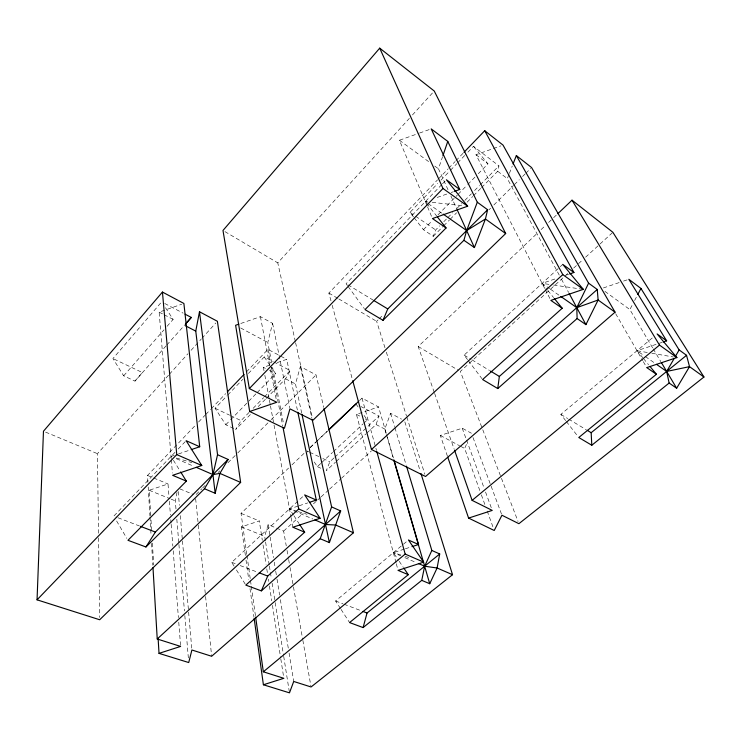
<?xml version="1.0" encoding="UTF-8"?>
<svg xmlns="http://www.w3.org/2000/svg" width="741" height="741" viewBox="0 0 741 741"><rect width="100%" height="100%" fill="white"/><g stroke="black" fill="none" stroke-linecap="round" stroke-linejoin="round"><path stroke-width="0.56" stroke-dasharray="3.71 2.78" d="M175.969 508.9L175.302 500.87L177.043 492.33M481.585 187.547L497.693 171.273L498.943 165.873L473.499 146.338L465.561 154.6M271.725 362.812L267.779 342.49L272.586 323.363L260.406 316.666L239.927 323.78M301.717 413.182L295.474 383.949L300.374 366.582L316.074 374.909L323.752 407.374M265.408 540.902L264.685 536.336L268.122 524.619L283.646 531.075L286.248 545.867M448.018 189.733L438.459 168.8L442.553 156.749M366.758 433.152L376.058 424.537L379.022 416.034L360.997 406.568M386.089 433.494L384.811 429.067L390.609 413.339L401.511 419.128M414.228 217.845L423.435 229.682L433.263 236.351L435.652 229.951L439.709 225.848M559.279 275.133L507.335 178.627L508.974 174.441M509.382 173.385L512.244 166.049M333.996 457.957L329.828 461.838L326.188 470.776L335.488 462.152M479.825 490.551L464.644 448.453L467.349 442.368M652.645 347.881L629.859 309.581L632.499 304.551M634.611 300.522L637.251 295.492M266.278 398.408L285.581 378.827L290.25 370.574L274.244 362.182M249.115 412.404L241.047 420.61L235.721 429.41L251.004 413.913M166.067 345.862L134.964 381.106L123.673 375.817L112.938 358.551L161.658 301.874M134.964 381.106L142.374 372.566L112.938 358.551M123.673 375.817L164.002 329.81M167.04 326.336L173.135 319.399L164.678 306.487M166.827 345L184.49 325.28M98.516 533.251L97.442 453.668L168.633 375.085M169.402 374.233L187.982 353.726M191.076 350.308L201.135 339.202M201.904 338.35L215.835 322.974M295.344 341.582L277.773 262.87L409.338 118.384M412.45 114.966L434.245 91.023M147.931 482.354L147.515 475.444L195.374 425.353M198.569 422.009L204.951 415.33M205.748 414.497L210.537 409.486M211.333 408.652L225.69 393.628M246.429 371.917L267.964 349.382L279.811 355.661M233.73 428.483L225.783 424.76L215.075 408.263L226.968 395.842M227.765 395.018L242.826 379.29M248.383 373.492L264.231 356.93L273.244 361.654M175.024 452.297L113.781 516.144L116.985 517.366M178.201 448.981L186.148 440.7M330.986 300.846L328.874 293.075L437.57 179.831M438.366 179.007L447.953 169.013M448.759 168.179L455.15 161.519M455.947 160.686L463.144 153.192M413.515 216.928L409.968 212.38L437.764 183.49M440.941 180.183L449.676 171.106M450.472 170.282L456.827 163.678M457.614 162.853L464.764 155.425M441.719 184.62L346.084 283.729L347.436 285.572M442.497 183.805L446.406 179.757M225.783 424.76L229.793 420.638M230.599 419.814L256.33 393.452M257.127 392.628L275.624 373.677L270.558 366.239M423.435 229.682L432.309 220.633M437.959 214.871L457.317 195.124M458.123 194.299L466.987 185.25M467.803 184.426L475.055 177.025M478.288 173.727L487.958 163.854L473.499 146.338M253.144 408.31L263.629 397.648M264.435 396.824L290.25 370.574M258.238 406.568L265.473 399.223M443.766 221.735L447.008 218.456M447.823 217.632L452.695 212.704M456.752 208.591L461.615 203.664M464.866 200.376L471.359 193.809M474.601 190.52L479.473 185.593M480.279 184.768L498.943 165.873M433.263 236.351L442.923 226.589M443.729 225.773L449.37 220.077M450.176 219.271L456.613 212.76M467.089 202.182L472.721 196.495M473.527 195.68L480.779 188.353M196.115 494.469L201.83 488.773M202.645 487.958L205.09 485.522M218.15 472.508L219.781 470.878M227.941 462.745L236.916 453.798M237.731 452.983L270.372 420.453M271.187 419.638L316.074 374.909M384.959 347.724L376.623 321.316L378.262 319.686M379.086 318.871L383.18 314.805M488.949 209.851L490.588 208.221M493.867 204.97L513.541 185.445M514.365 184.629L519.284 179.748M522.562 176.497L525.017 174.052M525.841 173.237L530.76 168.355M246.818 554.398L241.038 513.365L288.592 468.062M291.935 464.885L304.449 452.964M310.284 447.407L327.809 430.716M359.505 400.52L362.016 398.139L378.549 406.929L386.941 435.773M310.09 447.666L315.935 442.099M316.768 441.303L327.615 430.975M434.254 392.36L418.193 346.529L537.734 232.804M541.078 229.617L545.256 225.644M548.599 222.467L552.786 218.484M553.62 217.687L556.963 214.51M314.249 461.995L317.37 466.635L320.751 463.477M321.594 462.68L332.589 452.399M333.431 451.612L363.025 423.926M363.868 423.139L367.249 419.971L363.942 415.256M334.83 457.178L379.022 416.034M336.331 461.374L365.915 433.939M234.082 566.133L231.729 562.336L304.671 494.895M467.543 359.635L464.125 355.115L559.455 267.418M560.279 266.658L562.762 264.38M283.646 531.075L303.217 513.198M306.626 510.086L310.025 506.983M313.434 503.871L316.833 500.759M317.685 499.98L320.242 497.656M321.094 496.878L328.754 489.884M329.597 489.106L340.665 479.001M341.518 478.223L371.297 451.019M567.717 273.494L460.346 371.445L482.354 428.668M573.682 268.057L582.204 260.286M585.612 257.173L599.247 244.734M600.099 243.956L612.881 232.294M340.462 608.491L335.608 600.988L402.585 544.931M403.428 544.227L408.467 540.013M565.67 420.619L560.844 414.395L652.747 337.581M427.103 205.85L399.427 140.262L418.498 133.436M419.554 133.056L431.206 128.888M544.681 288.379L475.972 154.712L500.87 145.875M427.196 202.932L425.315 201.617L428.548 200.478M437.162 197.449L446.851 194.031M451.158 192.512L453.316 191.752M171.227 458.66L159.139 312.146L181.74 304.218M263.991 370.741L263.37 367.341L269.733 365.156M277.162 362.608L286.721 359.329L297.363 409.995M554.833 279.024L542.106 283.377L547.136 289.592M566.504 275.031L568.625 274.309M603.359 287.953L619.281 282.543M623.533 281.098L627.775 279.653M174.237 455.372L171.051 456.447L172.82 459.29M178.479 453.937L190.159 449.982M396.009 562.632L356.43 414.367L378.549 406.929M150.729 515.532L149.21 490.264L168.012 483.956L168.994 496.627M662.241 342.305L637.028 350.725L642.771 357.699M447.407 456.123L440.339 435.467L462.217 428.196L471.406 433.244M298.077 506.094L289.499 508.928L293.288 514.745M299.142 505.742L307.719 502.907M245.382 555.463L241.399 526.86L259.304 520.951L262.323 540.337M404.299 549.127L393.351 552.666L398.547 560.326M405.401 548.766L410.875 546.997M425.315 201.617L427.603 201.867M432.179 202.367L464.227 205.841M548.97 284.377L542.106 283.377L549.6 288.62M553.555 285.035L582.157 289.194M647.282 352.484L637.028 350.725L644.438 355.902M651.839 353.272L673.486 357.005M176.534 458.058L191.9 462.588M297.15 511.262L289.499 508.928L312.804 518.996M298.243 511.596L306.996 514.273M400.927 555.037L393.351 552.666L400.649 555.824M405.262 556.389L410.671 558.075M118.051 517.774L139.391 525.943M335.608 600.988L342.944 603.795M343.991 604.193L360.756 610.603M231.729 562.336L235.962 563.947M240.195 565.568L257.127 572.033M241.399 526.86L264.685 536.336M149.21 490.264L170.078 498.749M171.125 499.175L175.302 500.87M147.515 475.444L152.646 477.575M153.665 478.001L168.012 483.956M179.952 488.912L193.253 494.432M45.581 432.114L97.442 453.668M241.038 513.365L259.304 520.951M176.284 458.707L194.086 466.422M404.827 557.63L416.303 562.604M317.37 466.635L321.288 468.479M215.075 408.263L229.617 415.173M230.664 415.673L241.047 420.61M308.756 451.797L306.755 450.843L307.997 452.705M309.766 452.279L318.797 456.576M322.807 458.494L329.828 461.838M159.139 312.146L163.14 314.221M164.141 314.74L173.135 319.399M356.43 414.367L361.349 416.914M365.285 418.952L367.249 419.971M376.058 424.537L384.811 429.067M263.37 367.341L265.408 368.397M269.492 370.509L275.624 373.677M285.581 378.827L295.474 383.949M164.724 303.486L183.11 313.147M280.793 356.189L286.721 359.329M240.64 327.967L267.779 342.49M440.339 435.467L459.577 445.749M460.596 446.295L464.644 448.453M418.193 346.529L458.392 370.278M224.977 231.646L277.773 262.87M328.874 293.075L337.822 298.373M338.822 298.956L376.623 321.316M560.844 414.395L567.689 418.535M568.671 419.119L586.27 429.752M348.02 284.896L373.214 300.133M464.125 355.115L470.97 359.265M471.952 359.857L489.56 370.509M409.968 212.38L414.728 215.631M415.673 216.279L435.652 229.951M645.365 356.551L654.627 363.025M428.131 203.59L442.229 213.454M550.544 289.277L558.973 295.177M399.427 140.262L430.095 162.687M434.745 166.086L438.459 168.8M604.934 291.37L629.859 309.581M475.972 154.712L487.958 163.854M497.693 171.273L507.335 178.627M643.494 358.57L648.523 364.674M547.849 290.481L553.592 297.586M426.742 203.432L436.764 216.15M566.365 421.509L578.091 436.616M468.229 360.543L481.909 378.623M348.113 286.498L364.34 308.682M355.995 403.947L358.644 407.717M264.231 356.93L269.928 365.304M399.195 561.28L403.085 567.022M293.918 515.708L298.975 523.47M341.073 609.426L349.567 622.56M173.403 460.244L180.48 471.628M236.435 569.931L245.836 585.121M653.229 348.863L660.824 361.627M116.624 520.979L126.831 538.364M615.669 313.693L642.753 360.654M643.327 361.645L646.763 367.601M561.465 279.2L568.569 292.408M545.2 289.388L550.341 299.401M450.889 196.013L456.623 208.582M427.548 206.906L432.457 218.558M482.771 429.752L501.046 477.26M501.453 478.334L518.07 521.525M473.017 437.551L501.537 514.161M462.217 428.196L466.172 439.015M466.571 440.098L483.956 487.698M485.54 492.024L491.468 508.252M481.381 494.868L484.883 504.584M487.217 511.058L493.45 528.333M434.634 393.443L454.131 449.092M386.339 352.132L406.466 415.96M406.818 417.063L424.862 474.286M404.836 421.814L420.277 471.313M390.609 413.339L394.601 426.603M394.934 427.714L406.235 465.311M387.256 436.884L393.388 457.966M386.413 434.596L393.48 458.929M362.016 398.139L375.576 447.147M375.891 448.259L376.502 450.491M332.19 305.283L352.429 379.614M396.305 563.734L398.074 570.375M295.594 342.703L312.406 418.044M300.374 366.582L311.868 418.22M272.586 323.363L289.722 407.717M272.595 367.332L283.553 423.787M267.964 349.382L270.585 362.96M271.456 367.49L282.803 426.353M260.406 316.666L269.678 365.109M270.539 369.611L276.356 400.029M264.833 375.27L269.224 399.056M269.428 400.186L270.261 404.716M270.474 405.846L273.818 423.972M274.031 425.102L290.889 516.458M291.083 517.542L292.871 527.231M287.045 550.415L288.453 558.381M288.647 559.52L289.851 566.346M290.046 567.486L293.251 585.696M293.455 586.835L302.652 639.177M302.856 640.317L310.859 685.833M268.122 524.619L269.974 535.984M270.169 537.123L273.503 557.575M274.244 562.123L275.541 570.079M275.726 571.218L276.838 578.036M277.023 579.175L279.616 595.079M280.357 599.626L288.332 648.495M289.073 653.043L293.714 681.461M265.584 542.051L269.205 564.892M269.391 566.041L271.382 578.61M272.104 583.176L275.004 601.451M275.18 602.6L283.507 655.146M283.692 656.285L289.305 691.705M263.036 544.894L266.056 564.281M266.769 568.847L267.658 574.544M268.362 579.11L268.724 581.389M269.428 585.946L271.743 600.775M272.456 605.332L280.626 657.786M280.811 658.934L283.831 678.311M246.975 555.537L250.338 579.471M250.504 580.611L251.143 585.168M251.301 586.307L255.469 615.947M246.021 560.039L248.726 579.499M250.004 588.65L253.987 617.253M195.652 498.73L198.218 524.026M198.338 525.174L205.461 595.319M205.581 596.468L211.648 656.267M178.21 491.505L179.396 505.288M180.295 515.625L182.369 539.744M182.471 540.893L188.529 610.945M188.622 612.094L191.9 649.996M176.821 519.219L178.822 543.301M178.914 544.44L184.444 610.955M184.824 615.539L188.344 657.962M171.319 459.772L172.421 473.091M169.356 501.24L170.43 515.06M170.791 519.673L171.06 523.127M171.143 524.285L172.848 546.173M173.209 550.785L178.396 617.614M178.757 622.227L180.628 646.421M151.007 520.126L151.692 531.612M152.387 543.107L153.702 564.929M148.2 486.967L149.914 515.755M149.978 516.912L150.664 528.426M150.729 529.574L151.007 534.187M151.553 543.394L152.85 565.281M98.572 537.864L99.646 617.448"/><path stroke-width="1.11" d="M181.063 472.582L186.371 481.122L127.971 540.3L145.949 546.978L204.479 488.754L215.177 493.265L195.763 331.116L199.486 311.757L217.382 321.27L240.64 482.428L99.683 619.754L37.05 599.83L43.469 431.234L162.446 292.065L183.888 303.467L199.709 446.758L191.215 449.63M554.314 298.475L562.206 308.247L482.595 379.531L497.757 388.553L499.351 376.428L597.246 289.462L588.586 283.164L516.338 155.564L513.068 163.956M406.568 466.413L431.836 550.452L439.709 553.972L437.107 567.995L429.734 583.723L421.749 580.36L363.099 627.581L349.567 622.56L408.282 574.683L403.743 567.977M421.749 580.36L424.649 566.217L431.836 550.452M199.486 311.757L217.548 454.724L212.945 474.583L204.479 488.754M477.297 202.219L487.624 209.74L485.438 218.993L474.425 247.559L463.912 240.297L466.663 230.562L477.297 202.219L447.768 141.411L431.206 128.888L459.772 189.483L454.39 191.373M215.177 493.265L219.91 473.397L228.098 459.439L217.548 454.724M363.099 627.581L367.045 613.011L439.709 553.972M442.933 155.656L447.768 141.411M312.118 419.341L331.616 506.909L320.195 538.726L261.36 590.873L245.836 585.121L304.662 532.195L299.605 524.433M320.195 538.726L329.384 542.597L340.684 510.947L331.616 506.909M437.477 217.057L446.073 227.969L365.017 309.608L383.004 320.307L387.756 308.932L487.624 209.74M261.36 590.873L267.714 576.072L340.684 510.947M588.586 283.164L576.776 307.645L577.119 318.547L497.757 388.553M577.119 318.547L585.918 324.632L598.126 300.012L597.246 289.462M637.779 294.483L640.946 288.444L628.84 279.292L666.631 340.841L663.334 341.944M674.041 358.737L666.659 371.445L669.132 383.041L676.653 388.238L689.519 366.647L686.546 355.31L679.145 349.937L640.946 288.444M675.171 356.782L679.145 349.937M145.949 546.978L155.397 532.057L228.098 459.439M249.68 411.487L284.424 428.298L289.944 408.847L312.906 420.295L505.677 233.545L434.245 91.023L379.716 48.156L222.985 230.47L249.319 388.571L276.791 402.28L249.68 411.487L235.619 325.271L238.852 324.15M185.241 324.41L191.289 317.435L185.157 314.212M185.935 323.465L191.289 317.435M227.283 391.952L244.03 374.427M463.94 152.359L484.725 130.712L503.037 145.106L573.923 272.493L569.681 273.948M37.05 599.83L176.747 454.603L162.446 292.065M249.319 388.571L442.998 188.483L379.716 48.156M383.004 320.307L463.912 240.297M328.643 429.919L358.672 401.316M329.291 429.382L355.995 403.947M557.797 213.714L572.015 200.19L612.881 232.294L703.95 377.012L518.895 523.692L501.935 515.236L494.228 530.491L468.59 518.089L447.777 457.206M158.12 638.436L159.019 653.367L180.628 646.421L157.231 638.992L298.734 508.984L283.025 427.483M516.338 155.564L531.575 167.54L615.049 312.174L425.556 476.491L371.463 449.509L562.789 274.605L484.725 130.712M324.021 408.495L353.429 532.751L211.648 656.267L191.9 649.996L188.723 662.547L159.019 653.367M255.636 617.086L263.324 671.791L405.179 554.083L423.667 562.141L398.074 570.375L408.282 574.683M454.52 450.185L472.11 500.37L659.49 345.084L676.904 357.588L646.763 367.601L656.424 374.27L578.777 437.505L591.79 445.239L669.132 383.041M591.79 445.239L591.161 432.707L686.546 355.31M420.962 473.508L452.529 574.71L311.063 686.972L293.714 681.461L289.481 692.844L263.398 684.767L254.144 618.402M459.772 189.483L446.406 179.757L467.664 206.22L432.457 218.558L446.073 227.969M573.923 272.493L562.762 264.38L583.306 289.361L550.859 300.401L562.206 308.247M199.709 446.758L186.148 440.7L201.784 465.505L172.607 475.314L186.371 481.122M309.868 502.203L316.296 500.073L297.845 412.255M316.296 500.073L304.671 494.895L320.121 518.283L292.871 527.231L304.662 532.195M468.59 518.089L492.256 510.41L472.11 500.37M411.968 546.645L418.545 544.515L394.036 460.189M263.398 684.767L283.831 678.311L263.324 671.791M140.457 526.351L155.397 532.057M362.849 611.408L367.045 613.011M259.248 572.839L267.714 576.072M196.189 467.321L212.945 474.583L219.91 473.397L240.64 482.428M418.387 563.503L424.649 566.217L437.107 567.995L452.529 574.71M314.916 519.904L325.512 524.489L335.645 525.026L353.429 532.751M298.734 508.984L320.121 518.283M176.747 454.603L201.784 465.505M418.545 544.515L408.467 540.013L423.667 562.141M185.519 325.808L195.763 331.116M587.252 430.345L591.161 432.707M374.186 300.726L387.756 308.932M490.542 371.102L499.351 376.428M656.48 364.322L666.659 371.445L689.519 366.647L703.95 377.012M443.164 214.112L466.663 230.562L485.438 218.993L505.677 233.545M560.844 296.493L576.776 307.645L598.126 300.012L615.049 312.174M442.998 188.483L467.664 206.22M562.789 274.605L583.306 289.361M666.631 340.841L657.11 333.932L676.904 357.588M649.959 366.425L656.424 374.27M572.015 200.19L659.49 345.084M661.407 362.608L676.653 388.238M569.116 293.417L585.918 324.632M457.104 209.629L474.425 247.559M393.804 460.041L429.734 583.723M376.808 451.602L405.179 554.083M352.735 380.726L371.463 449.509M301.957 414.302L329.384 542.597M152.989 567.587L157.231 638.992"/></g></svg>
